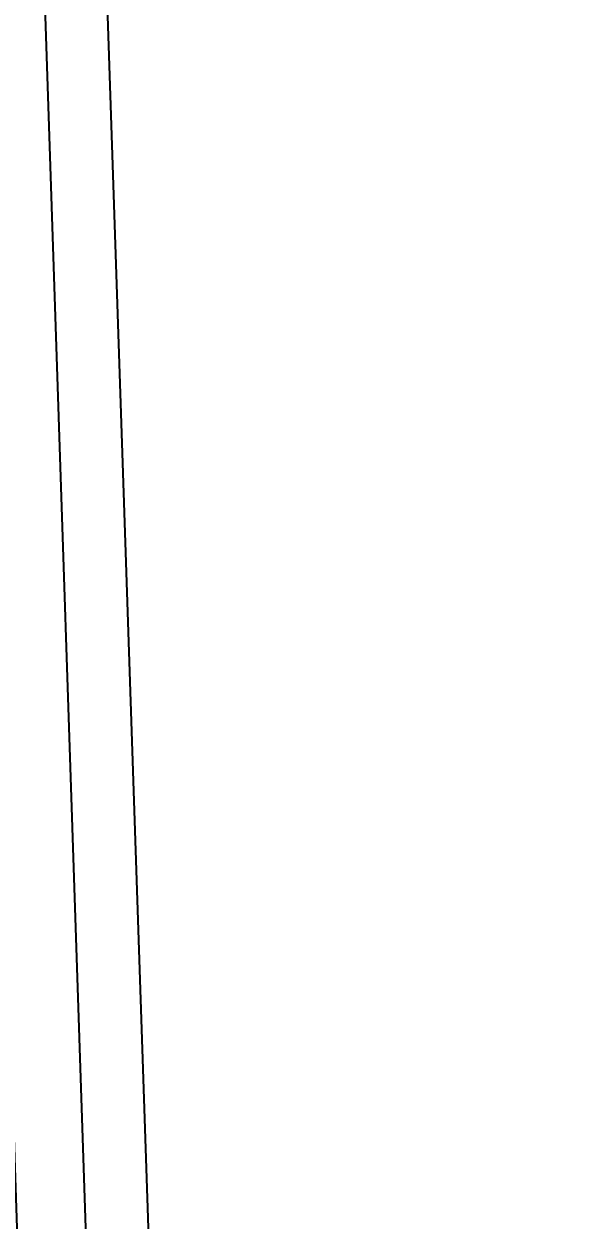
# Model space of a CAD drawing. Header units: metres. Extents: x 8395712 to 9795150, y 4166577 to 5794892.
# Drawn here: x 8418356.629 to 8418358.635, y 5772447.082 to 5772451.429 of the extents above; entities that cross this region are included whole.
import ezdxf

# ---------------------------------------------------------------- set-up
doc = ezdxf.new("R2010")
doc.units = ezdxf.units.M
doc.header["$PDMODE"] = 35
doc.header["$PDSIZE"] = 0.002
doc.layers.add('AII_M_opisy wymiary', color=1, linetype='Continuous', lineweight=25)
doc.layers.add('AII_M_wymiary', color=1, linetype='Continuous', lineweight=25)
doc.styles.add('CDMSTYLE', font='CDMSIMPL.shx', dxfattribs={"width": 0.7, "bigfont": 'CDMBIGPL.shx'})
doc.dimstyles.new('CDM-ME50MM', dxfattribs={"dimscale": 0.05, "dimtxt": 2.5, "dimasz": 1.5, "dimexe": 1.5, "dimexo": 5, "dimgap": 0.5, "dimtad": 1, "dimdec": 0, "dimlfac": 1000, "dimrnd": 1, "dimzin": 9, "dimtxsty": 'CDMSTYLE', "dimblk": 'OBLIQUE', "dimcen": 2.5, "dimdle": 1.5, "dimclrd": 9, "dimclre": 9, "dimadec": 1, "dimazin": 2, "dimtfac": 1, "dimtdec": 1, "dimtix": 1, "dimtmove": 2, "dimatfit": 3, "dimldrblk": 'DOT', "dimfxl": 1, "dimtvp": 1, "dimtolj": 1, "dimtzin": 0, "dimlwd": 25, "dimlwe": 25, "dimarcsym": 0})

# ---------------------------------------------------------------- blocks, each defined once
blk = doc.blocks.new('_OBLIQUE')
at = {"color": 0, "linetype": 'ByBlock'}
blk.add_line((-0.5, -0.5), (0.5, 0.5), dxfattribs=at)
blk = doc.blocks.new('*D312')
at = {"layer": 'AII_M_wymiary', "color": 9, "lineweight": 25, "transparency": 16777216}
for p, q in [((8418356.862545175, 5772439.379333429), (8418356.478799483, 5772450.822901023)), ((8418354.42771743, 5772450.6790784), (8418356.556270968, 5772450.750456775)), ((8418355.057294883, 5772439.393838781), (8418356.934989424, 5772439.456804913))]:
    blk.add_line(p, q, dxfattribs=at)
at = {"layer": 'Defpoints', "color": 0, "lineweight": 25, "transparency": 16777216}
for p in [(8418356.481313102, 5772450.747943156), (8418354.32777361, 5772450.675726909), (8418354.95735106, 5772439.39048729)]:
    blk.add_point(p, dxfattribs=at)
at = {"layer": 'AII_M_wymiary', "color": 9, "lineweight": 25, "transparency": 16777216, "xscale": 0.07500000000000001, "yscale": 0.07500000000000001, "zscale": 0.07500000000000001}
for p, rotation in [((8418356.481313102, 5772450.747943156), 91.9206224275092), ((8418356.860031558, 5772439.454291295), 271.9206224275092)]:
    blk.add_blockref('_OBLIQUE', p, dxfattribs=dict(at, rotation=rotation))
at = {"layer": 'AII_M_wymiary', "color": 0, "transparency": 16777216, "insert": (8418356.758123172, 5772445.10404978), "char_height": 0.125, "attachment_point": 5, "rotation": 271.9206224275092, "style": 'CDMSTYLE'}
blk.add_mtext('\\A1;11300', dxfattribs=at)
blk = doc.blocks.new('_DOT')
at = {"color": 0, "linetype": 'ByBlock'}
blk.add_line((-0.5, 0), (-1, 0), dxfattribs=at)
at = {"color": 0, "linetype": 'ByBlock', "const_width": 0.5}
blk.add_lwpolyline([(-0.25, 0, 1), (0.25, 0, 1)], format="xyb", close=True, dxfattribs=at)
blk = doc.blocks.new('*D314')
at = {"layer": 'AII_M_wymiary', "color": 9, "lineweight": 25, "transparency": 16777216}
for p, q in [((8418357.149271125, 5772438.288330116), (8418356.66498071, 5772452.730212362)), ((8418354.490368098, 5772452.582247296), (8418356.742452195, 5772452.657768113)), ((8418355.18850825, 5772438.297620549), (8418357.221715372, 5772438.365801601))]:
    blk.add_line(p, q, dxfattribs=at)
at = {"layer": 'Defpoints', "color": 0, "lineweight": 25, "transparency": 16777216}
for p in [(8418356.667494329, 5772452.655254494), (8418354.390424276, 5772452.578895805), (8418355.08856443, 5772438.294269059)]:
    blk.add_point(p, dxfattribs=at)
at = {"layer": 'AII_M_wymiary', "color": 9, "lineweight": 25, "transparency": 16777216, "xscale": 0.07500000000000001, "yscale": 0.07500000000000001, "zscale": 0.07500000000000001}
for p, rotation in [((8418356.667494329, 5772452.655254494), 91.9206224275092), ((8418357.146757506, 5772438.363287983), 271.9206224275092)]:
    blk.add_blockref('_OBLIQUE', p, dxfattribs=dict(at, rotation=rotation))
at = {"layer": 'AII_M_wymiary', "color": 0, "transparency": 16777216, "insert": (8418356.99457676, 5772445.512203793), "char_height": 0.125, "attachment_point": 5, "rotation": 271.9206224275092, "style": 'CDMSTYLE'}
blk.add_mtext('\\A1;14300', dxfattribs=at)
blk = doc.blocks.new('*D387')
at = {"layer": 'AII_M_opisy wymiary', "color": 9, "linetype": 'ByBlock', "lineweight": 25, "transparency": 16777216}
for p, q in [((8418356.89040432, 5772452.737771656), (8418357.914284725, 5772422.204934105)), ((8418354.64028383, 5772452.58727453), (8418356.967875805, 5772452.665327407)), ((8418355.659137022, 5772422.204352713), (8418357.986728974, 5772422.28240559))]:
    blk.add_line(p, q, dxfattribs=at)
at = {"layer": 'Defpoints', "color": 0, "linetype": 'ByBlock', "lineweight": 25, "transparency": 16777216}
for p in [(8418354.390424276, 5772452.578895804), (8418357.911771107, 5772422.279891971), (8418355.409277467, 5772422.195973987)]:
    blk.add_point(p, dxfattribs=at)
at = {"layer": 'AII_M_opisy wymiary', "color": 9, "linetype": 'ByBlock', "lineweight": 25, "transparency": 16777216, "xscale": 0.07500000000000001, "yscale": 0.07500000000000001, "zscale": 0.07500000000000001}
for p, rotation in [((8418356.892917939, 5772452.662813789), 91.92062238634111), ((8418357.911771107, 5772422.279891971), 271.9206223863411)]:
    blk.add_blockref('_OBLIQUE', p, dxfattribs=dict(at, rotation=rotation))
at = {"layer": 'AII_M_opisy wymiary', "color": 0, "linetype": 'ByBlock', "lineweight": 25, "transparency": 16777216, "insert": (8418357.489795368, 5772437.474285436), "char_height": 0.125, "attachment_point": 5, "rotation": 271.9206223863411, "style": 'CDMSTYLE'}
blk.add_mtext('\\A1;30400', dxfattribs=at)

msp = doc.modelspace()

# ---------------------------------------------------------------- linework, layer by layer
at = {"layer": 'AII_M_opisy wymiary', "color": 1, "linetype": 'ByBlock', "lineweight": 40}
msp.add_circle((8418171.830326973, 5772432.124002992), 22459.48405515863, dxfattribs=at)

# ---------------------------------------------------------------- dimensions: what is measured, and where the dimension line sits
at = {"layer": 'AII_M_opisy wymiary', "color": 1, "linetype": 'ByBlock', "lineweight": 25}
dim = msp.add_linear_dim(base=(8418357.911771107, 5772422.279891971), p1=(8418354.390424276, 5772452.578895804), p2=(8418355.409277467, 5772422.195973988), angle=271.9206223863411, dimstyle='CDM-ME50MM', dxfattribs=at)
dim.commit()
dim.dimension.update_dxf_attribs({"geometry": '*D387', "text_midpoint": (8418357.489795368, 5772437.474285434)})
at = {"layer": 'AII_M_wymiary'}
for base, p1, p2, picture, middle in [((8418356.667494329, 5772452.655254494), (8418355.088564426, 5772438.294269058), (8418354.390424274, 5772452.578895804), '*D314', (8418356.99457676, 5772445.512203793)), ((8418356.481313102, 5772450.747943156), (8418354.957351059, 5772439.39048729), (8418354.327773608, 5772450.675726908), '*D312', (8418356.758123172, 5772445.10404978))]:
    dim = msp.add_linear_dim(base=base, p1=p1, p2=p2, angle=91.9206224275092, dimstyle='CDM-ME50MM', override={"dimexo": 2}, dxfattribs=at)
    dim.commit()
    dim.dimension.update_dxf_attribs({"geometry": picture, "text_midpoint": middle})

doc.saveas('drawing.dxf')
